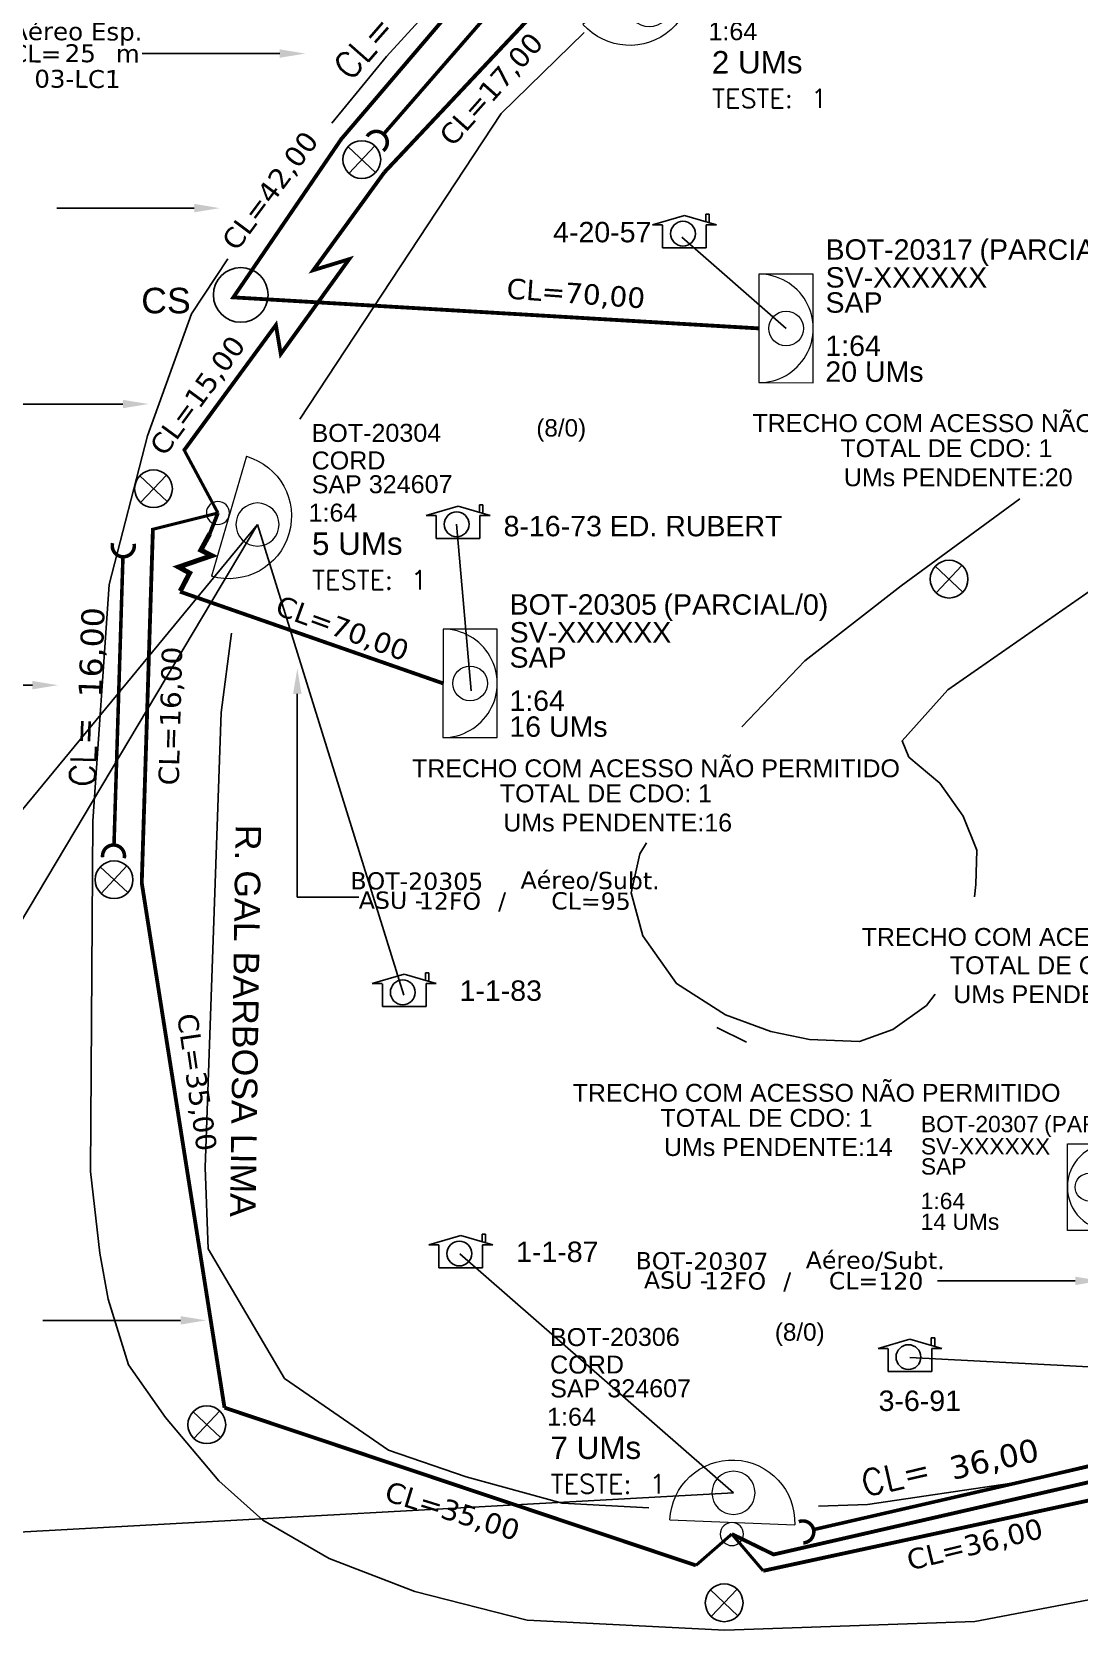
# Model space of a CAD drawing. Header units: inches. Extents: x 26685 to 27287, y 293461 to 293983.
# Drawn here: x 26991.4 to 27032.4, y 293689.7 to 293752.4 of the extents above; entities that cross this region are included whole.
import ezdxf
from ezdxf import colors
from ezdxf.entities.mleader import LeaderData, LeaderLine
from ezdxf.enums import TextEntityAlignment as Align
from ezdxf.math import Vec2, Vec3

# ---------------------------------------------------------------- set-up
doc = ezdxf.new("R2010")
doc.units = ezdxf.units.IN
doc.header["$MEASUREMENT"] = 0
for name, color, linetype in [('10_4-POSTES', 1, 'Continuous'), ('CAP_A_INSTALAR', 1, 'Continuous'), ('CELULAS_GPON', 7, 'Continuous'), ('CS', 5, 'Continuous'), ('DROP DE CLIENTE', 140, 'Continuous'), ('label_cabos', 7, 'Continuous'), ('LOGRADOURO', 5, 'Continuous'), ('MEIO FIO', 251, 'Continuous'), ('Subida Lateral', 5, 'Continuous'), ('surveys', 7, 'Continuous'), ('surveys legendas', 7, 'Continuous')]:
    doc.layers.add(name, color=color, linetype=linetype)
for name, color, linetype, lineweight in [("20.0-LEGENDA DOS CDO'S", 1, 'Continuous', 0), ('20.1-CDO_INTERIOR', 1, 'Continuous', 0), ('20.2-CDO_POSTE', 1, 'Continuous', 5), ('20.6-CORDOALHA_SUPORTE', 7, 'Continuous', 25)]:
    doc.layers.add(name, color=color, linetype=linetype, lineweight=lineweight)
doc.styles.add('ARIAL', font='arial.ttf')
doc.styles.add('DIGICADE', font='arial.ttf')
doc.styles.add('ROMANS', font='ROMANS.SHX', dxfattribs={"height": 2.5})
doc.styles.add('siredit', font='verdana.ttf')
doc.styles.get("Standard").update_dxf_attribs({"font": 'arial.ttf'})
doc.linetypes.add('FENCELINE1', pattern='A,0.25,-0.1,[133,ltypeshp.shx,S=0.1,R=0,X=-0.1,Y=0],-0.1,1', length=1.45)

# ---------------------------------------------------------------- blocks, each defined once
blk = doc.blocks.new('SURVEY_SURVEY')
for p, q in [((0.00000036, 0.00001493), (-0.00000355, 0.00001379)), ((-0.00000355, 0.00001379), (-0.00000233, 0.00001379)), ((-0.00000232, 0.00001098), (-0.00000232, 0.00001378)), ((0.00000036, 0.00001493), (0.00000427, 0.00001379)), ((0.00000298, 0.0000151), (0.00000339, 0.0000151)), ((0.00000298, 0.00001418), (0.00000298, 0.0000151)), ((0.00000427, 0.00001379), (0.00000304, 0.00001379)), ((0.00000304, 0.00001379), (0.00000304, 0.00001098)), ((0.00000339, 0.0000151), (0.00000339, 0.00001406)), ((0.00000304, 0.00001098), (-0.00000232, 0.00001098))]:
    blk.add_line(p, q)
at = {"layer": 'DROP DE CLIENTE'}
blk.add_circle((0.00000018, 0.00001272), 0.00000152, dxfattribs=at)
blk = doc.blocks.new('POLE_POLE')
at = {"color": 1}
for p, q in [((-0.00000178, 0.00000566), (0.00000138, 0.0000027)), ((0.00000128, 0.00000576), (-0.00000168, 0.0000026))]:
    blk.add_line(p, q, dxfattribs=at)
blk.add_circle((-0.0000002, 0.00000418), 0.00000217, dxfattribs=at)
blk = doc.blocks.new('*U7')
at = {"color": 0}
blk.add_line((2.145, -0.582), (-2.104, -0.684), dxfattribs=at)
for centre, radius in [((-0.004, 0.376), 0.733), ((0.03, -1.026), 0.393)]:
    blk.add_circle(centre, radius, dxfattribs=at)
blk.add_arc((0.02, -0.633), 2.125, 1.3782, 181.3782, dxfattribs=at)
blk = doc.blocks.new('CDOI_CT_DRT')
at = {"layer": '20.1-CDO_INTERIOR', "color": 8, "lineweight": 18}
blk.add_lwpolyline([(2.126, -2.126), (2.128, 2.124), (0.003, 2.125), (0.001, -2.125)], close=True, dxfattribs=at)
blk.add_circle((1.064, -0.001), 0.68, dxfattribs=at)
blk.add_arc((0.002, 0), 2.125, 269.97241, 89.97241, dxfattribs=at)
at = {"layer": "20.0-LEGENDA DOS CDO'S", "color": 8, "style": 'ARIAL'}
for tag, p in [('CDO_N', (2.611, 2.691)), ('SURVEY', (2.613, 1.6)), ('SAP', (2.61, 0.614)), ('1:XX', (2.604, -1.079)), ('UMS', (2.603, -2.093))]:
    blk.add_attdef(tag, p, '', height=0.8, rotation=359.97241, dxfattribs=at)
blk.add_attdef('FIBRAS_UTILIZADAS', text='', height=0.8, rotation=359.97241, dxfattribs=at).set_placement((10.323, 2.687), align=Align.CENTER)
blk = doc.blocks.new('CDOI_CT_ESQ')
at = {"layer": '20.1-CDO_INTERIOR', "color": 8, "lineweight": 18}
blk.add_lwpolyline([(-2.119, -2.126), (-2.121, 2.124), (0.004, 2.125), (0.006, -2.125)], close=True, dxfattribs=at)
blk.add_circle((-1.057, -0.001), 0.68, dxfattribs=at)
blk.add_arc((0.005, 0), 2.125, 90.02759, 270.02759, dxfattribs=at)
at = {"layer": "20.0-LEGENDA DOS CDO'S", "color": 8, "style": 'ARIAL'}
for tag, p in [('CDO_N', (-9.298, 2.691)), ('SURVEY', (-9.296, 1.6)), ('SAP', (-9.299, 0.614)), ('1:XX', (-9.305, -1.079)), ('UMS', (-9.306, -2.093))]:
    blk.add_attdef(tag, p, '', height=0.8, rotation=359.97241, dxfattribs=at)
blk.add_attdef('FIBRAS_UTILIZADAS', text='', height=0.8, rotation=359.97241, dxfattribs=at).set_placement((-1.586, 2.687), align=Align.CENTER)
blk = doc.blocks.new('Inst CDOE-8 CAIXA DIST OPT CDOE 48F_8D C_SPL OPTAP')
at = {"layer": "20.0-LEGENDA DOS CDO'S", "color": 0}
for tag, p, style, flags in [('ID_ATIVIDADE', (0.12, 6.472), 'ARIAL', 3), ('FATOR', (7.921, 6.472), 'ARIAL', 1), ('QTDE', (0.235, -0.97), 'DIGICADE', 3)]:
    blk.add_attdef(tag, p, '', height=0.8, rotation=0.11799, dxfattribs=dict(at, style=style, flags=flags))
at = {"layer": "20.0-LEGENDA DOS CDO'S", "color": 0, "style": 'ARIAL'}
for tag, p, height in [('FID', (0.12, 5.248), 0.8), ('CORDOALHA', (0.122, 4.023), 0.8), ('SAP', (0.124, 2.961), 0.8), ('1:XX', (-0.012, 1.7), 0.8), ('UMS', (0.141, 0.217), 1)]:
    blk.add_attdef(tag, p, '', height=height, rotation=0.11799, dxfattribs=at)
blk.add_attdef('FIBRAS_UTILIZADAS', text='', height=0.8, rotation=0.11799, dxfattribs=at).set_placement((13.479, 5.263), align=Align.CENTER)
blk = doc.blocks.new('Teste  FTTH')
at = {"color": 0, "lineweight": 0, "style": 'ROMANS'}
for tag, p in [('TESTE', (-2.302, -0.29)), ('QTDE', (0.212, -0.29))]:
    blk.add_attdef(tag, p, '', height=0.48, dxfattribs=at)
for tag, p, flags in [('FID', (-2.227, -1.253), 1), ('FATOR', (-2.227, -2.028), 3), ('ID_ATIVIDADE', (-2.227, -2.716), 3)]:
    blk.add_attdef(tag, p, '', height=0.48, dxfattribs=dict(at, flags=flags))
blk = doc.blocks.new('*U91')
at = {"layer": '20.6-CORDOALHA_SUPORTE'}
for points in [[(-20.841, -0.377, 0.139, 0.139, 1.175511), (-20.831, 0.471, 0.139, 0.139, 0)], [(-10.096, 0.468, 0.139, 0.139, 1.231752), (-10.096, -0.378, 0.139, 0.139, 0)]]:
    blk.add_lwpolyline(points, format="xyseb", dxfattribs=at)
at = {"layer": '20.6-CORDOALHA_SUPORTE', "const_width": 0.139}
blk.add_lwpolyline([(-20.299, 0.041), (-10.617, 0.045)], dxfattribs=at)
at = {"layer": '20.6-CORDOALHA_SUPORTE', "color": 0, "lineweight": 0, "style": 'ROMANS'}
blk.add_attdef('LANCE', text='', height=1, dxfattribs=at).set_placement((-0.538, -2.215), align=Align.RIGHT)
at = {"layer": '20.6-CORDOALHA_SUPORTE', "color": 0, "style": 'siredit'}
blk.add_attdef('QTDE', (-0.538, -2.215), '', height=1, rotation=359.69001, dxfattribs=at)
at = {"layer": '20.6-CORDOALHA_SUPORTE', "color": 0, "lineweight": 0, "style": 'ROMANS'}
for tag, p, flags in [('FATOR', (-5.196, -4.442), 3), ('ID_ATIVIDADE', (-5.201, -6.669), 3), ('FID', (-5.201, -8.896), 1)]:
    blk.add_attdef(tag, p, '', height=1, dxfattribs=dict(at, flags=flags))
blk = doc.blocks.new('*U93')
at = {"layer": '20.6-CORDOALHA_SUPORTE'}
for points in [[(-20.841, -0.377, 0.139, 0.139, 1.175511), (-20.831, 0.471, 0.139, 0.139, 0)], [(-8.518, 0.468, 0.139, 0.139, 1.231752), (-8.518, -0.378, 0.139, 0.139, 0)]]:
    blk.add_lwpolyline(points, format="xyseb", dxfattribs=at)
at = {"layer": '20.6-CORDOALHA_SUPORTE', "const_width": 0.139}
blk.add_lwpolyline([(-20.299, 0.041), (-9.039, 0.045)], dxfattribs=at)
at = {"layer": '20.6-CORDOALHA_SUPORTE', "color": 0, "lineweight": 0, "style": 'ROMANS'}
blk.add_attdef('LANCE', text='', height=1, dxfattribs=at).set_placement((-0.538, -2.215), align=Align.RIGHT)
at = {"layer": '20.6-CORDOALHA_SUPORTE', "color": 0, "style": 'siredit'}
blk.add_attdef('QTDE', (-0.538, -2.215), '', height=1, rotation=359.69001, dxfattribs=at)
at = {"layer": '20.6-CORDOALHA_SUPORTE', "color": 0, "lineweight": 0, "style": 'ROMANS'}
for tag, p, flags in [('FATOR', (-5.196, -4.442), 3), ('ID_ATIVIDADE', (-5.201, -6.669), 3), ('FID', (-5.201, -8.896), 1)]:
    blk.add_attdef(tag, p, '', height=1, dxfattribs=dict(at, flags=flags))
blk = doc.blocks.new('*U94')
at = {"layer": '20.6-CORDOALHA_SUPORTE', "const_width": 0.139}
for points in [[(-20.841, -0.377, 1.175511), (-20.831, 0.471)], [(-6.577, 0.468, 1.231752), (-6.577, -0.378)]]:
    blk.add_lwpolyline(points, format="xyb", dxfattribs=at)
blk.add_lwpolyline([(-20.299, 0.041), (-7.098, 0.045)], dxfattribs=at)
at = {"layer": '20.6-CORDOALHA_SUPORTE', "color": 0, "lineweight": 0, "style": 'ROMANS'}
blk.add_attdef('LANCE', text='', height=1, dxfattribs=at).set_placement((-0.538, -2.215), align=Align.RIGHT)
at = {"layer": '20.6-CORDOALHA_SUPORTE', "color": 0, "style": 'siredit'}
blk.add_attdef('QTDE', (-0.538, -2.215), '', height=1, rotation=359.69001, dxfattribs=at)
at = {"layer": '20.6-CORDOALHA_SUPORTE', "color": 0, "lineweight": 0, "style": 'ROMANS'}
for tag, p, flags in [('FATOR', (-5.196, -4.442), 3), ('ID_ATIVIDADE', (-5.201, -6.669), 3), ('FID', (-5.201, -8.896), 1)]:
    blk.add_attdef(tag, p, '', height=1, dxfattribs=dict(at, flags=flags))
blk = doc.blocks.new('Inst CB ESP CFOA-SM-AS-80-TS-36')
at = {"layer": 'label_cabos', "color": 0, "style": 'siredit'}
for tag, flags, p in [('ID_ATIVIDADE', 3, (1.314, 2.672)), ('FATOR', 1, (11.56, 2.551))]:
    blk.add_attdef(tag, text='', height=1, rotation=359.69001, dxfattribs=dict(at, flags=flags)).set_placement(p, align=Align.MIDDLE_CENTER)
for tag, p in [('DESTINO_CABO', (3.131, 1.262)), ('TIPO_CABO', (13.108, 1.245)), ('TIPO_CABO', (1.762, -0.005)), ('CABO', (4.686, -0.052)), ('/', (7.714, -0.052)), ('LANCE', (10.809, 0.002)), ('UND', (15.964, 0.002)), ('FID', (13.148, -1.414))]:
    blk.add_attdef(tag, text='', height=1, rotation=359.69001, dxfattribs=at).set_placement(p, align=Align.MIDDLE_CENTER)
blk.add_attdef('QTDE', (12.429, -0.475), '', height=1, rotation=359.69001, dxfattribs=at)
blk = doc.blocks.new('LEGENDA DOS CABOS')
at = {"layer": 'label_cabos', "color": 0, "style": 'siredit'}
for tag, p in [('ID', (4.24, 1.63)), ('XX', (14.307, 1.673)), ('TIPO_CABO', (2.74, 0.522)), ('CABO', (6.163, 0.475)), ('/', (9.192, 0.475)), ('METROS', (14.358, 0.475))]:
    blk.add_attdef(tag, text='', height=1, rotation=359.69001, dxfattribs=at).set_placement(p, align=Align.MIDDLE_CENTER)

msp = doc.modelspace()

# ---------------------------------------------------------------- linework, layer by layer
at = {"layer": 'CAP_A_INSTALAR', "color": 8, "linetype": 'FENCELINE1', "ltscale": 3, "const_width": 0.15}
for points in [[(27014.109, 293760.557), (27003.527, 293748.158), (26999.294, 293741.953), (27019.896, 293740.737)], [(26998.368, 293732.689), (26998.691, 293733.505)], [(26997.203, 293730.422), (26997.203, 293730.422), (27007.511, 293726.831), (27007.511, 293726.831)], [(27018.832, 293693.501), (27020.47, 293692.7), (27036.772, 293696.436), (27036.401, 293697.145)]]:
    msp.add_lwpolyline(points, dxfattribs=at)
at = {"layer": 'CAP_A_INSTALAR', "linetype": 'FENCELINE1', "ltscale": 3}
for points in [[(27012.499, 293754.595, 0.12, 0.12, 0), (27012.499, 293754.595, 0.15, 0.15, 0), (27005.211, 293746.848, 0.15, 0.15, 0)], [(26998.691, 293733.505, 0.12, 0.12, 0), (26996.141, 293732.867, 0.15, 0.15, 0), (26995.704, 293719.013, 0.15, 0.15, 0), (26998.948, 293698.451, 0.15, 0.15, 0)], [(26998.948, 293698.451, 0.15, 0.15, 0), (27017.425, 293692.273, 0.15, 0.15, 0)], [(27020.061, 293692.06, 0.15, 0.15, 0), (27038.276, 293695.994, 0.12, 0.12, 0), (27038.276, 293695.994, 0.12, 0.12, 0)]]:
    msp.add_lwpolyline(points, format="xyseb", dxfattribs=at)
at = {"layer": 'CAP_A_INSTALAR', "linetype": 'FENCELINE1', "ltscale": 5}
msp.add_lwpolyline([(26998.691, 293733.505, 0.12, 0.12, 0), (26997.368, 293735.967, 0.15, 0.15, 0), (27000.962, 293740.87, 0.15, 0.15, 0), (27001.153, 293739.735, 0.15, 0.15, 0), (27003.834, 293743.449, 0.15, 0.15, 0), (27002.43, 293743.019, 0.15, 0.15, 0), (27005.211, 293746.848, 0.15, 0.15, 0)], format="xyseb", dxfattribs=at)
at = {"layer": 'CAP_A_INSTALAR', "linetype": 'FENCELINE1', "ltscale": 5, "const_width": 0.12}
msp.add_lwpolyline([(27018.832, 293693.501), (27017.425, 293692.273)], dxfattribs=at)
at = {"layer": 'CAP_A_INSTALAR', "linetype": 'FENCELINE1', "ltscale": 3, "const_width": 0.12}
msp.add_lwpolyline([(27020.061, 293692.06), (27018.832, 293693.501)], dxfattribs=at)
at = {"layer": 'CS'}
msp.add_circle((26999.585, 293742.05), 1.072, dxfattribs=at)
at = {"layer": 'DROP DE CLIENTE'}
for points in [[(27016.879, 293744.316), (27020.958, 293740.737)], [(26986.596, 293710.184), (27000.242, 293733.053)], [(26989.178, 293719.66), (27000.242, 293733.053)], [(27000.242, 293733.053), (27005.978, 293714.611)], [(27008.045, 293733.062), (27008.616, 293726.538)], [(27018.897, 293695.116), (27008.167, 293704.485)], [(27049.637, 293699.174), (27025.812, 293700.416)], [(27018.897, 293695.116), (26989.914, 293693.521)]]:
    msp.add_lwpolyline(points, dxfattribs=at)
at = {"layer": 'MEIO FIO'}
for points in [[(27003.156, 293748.778), (27005.295, 293751.393), (27011.377, 293758.042)], [(27013.038, 293752.324), (27009.797, 293749.16)], [(27009.797, 293749.16), (27001.895, 293737.187)], [(27042.965, 293695.2), (27033.642, 293691.078), (27028.358, 293690.078), (27018.555, 293689.74), (27010.815, 293690.125), (27006.413, 293691.251), (27003.051, 293692.543), (27000.453, 293694.047), (26998.728, 293695.59), (26996.634, 293698.07), (26995.185, 293700.125), (26994.39, 293702.7), (26994.059, 293704.511), (26993.697, 293707.7), (26993.783, 293721.432), (26994.429, 293730.708), (26995.925, 293736.527), (26997.658, 293741.306), (26999.08, 293743.466)], [(27043.823, 293735.786), (27040.909, 293734.684), (27034.815, 293731.795), (27027.295, 293726.582), (27025.508, 293724.582), (27025.768, 293723.944), (27026.98, 293722.921), (27027.894, 293721.629), (27028.429, 293720.299), (27028.398, 293718.944), (27028.35, 293718.471)], [(27019.225, 293725.126), (27021.689, 293727.716), (27025.469, 293730.653), (27030.123, 293734.055)], [(26999.227, 293728.802), (26998.815, 293725.692), (26998.185, 293707.866), (26998.303, 293704.677), (27001.302, 293699.6)], [(27026.799, 293714.658), (27026.461, 293714.204), (27025.146, 293713.267), (27023.831, 293712.795), (27021.878, 293712.873), (27020.366, 293713.196), (27018.587, 293713.842), (27016.658, 293715.07), (27015.343, 293716.936), (27014.886, 293718.629), (27015.224, 293720.149), (27015.484, 293720.577)], [(27018.248, 293713.346), (27019.406, 293712.771)], [(27001.302, 293699.6), (27005.374, 293696.793), (27008.422, 293695.747), (27012.177, 293694.708), (27015.576, 293694.521)], [(27022.235, 293694.597), (27024.148, 293694.664), (27029.805, 293695.492), (27033.163, 293696.287), (27038.345, 293698.652)]]:
    msp.add_lwpolyline(points, dxfattribs=at)
at = {"layer": 'Subida Lateral', "color": 5, "const_width": 0.195}
msp.add_lwpolyline([(26997.213, 293730.444), (26997.58, 293731.152), (26997.149, 293731.388), (26998.449, 293731.835), (26998.02, 293732.051), (26998.368, 293732.689)], dxfattribs=at)

# ---------------------------------------------------------------- block references
at = {"layer": '10_4-POSTES', "color": 1, "xscale": 340909.0875, "yscale": 340909.0875, "zscale": 340909.0875}
for p in [(27004.397, 293745.924), (26996.233, 293733.029), (27027.415, 293729.489), (26994.686, 293717.711), (26998.322, 293696.359), (27018.6, 293689.381)]:
    msp.add_blockref('POLE_POLE', p, dxfattribs=at)
at = {"layer": "20.0-LEGENDA DOS CDO'S", "lineweight": 0}
ref = msp.add_blockref('Inst CDOE-8 CAIXA DIST OPT CDOE 48F_8D C_SPL OPTAP', (27017.927, 293750.531), dxfattribs=dict(at, xscale=0.8800000000000001, yscale=0.8800000000000001, zscale=0.8800000000000001))
ref.add_attrib('FID', 'BOT-20301', (27018.032, 293755.149), dxfattribs={"color": 0, "height": 0.704, "rotation": 0.11799, "style": 'ARIAL'})
ref.add_attrib('CORDOALHA', 'CORD', (27018.034, 293754.072), dxfattribs={"color": 0, "height": 0.704, "rotation": 0.11799, "style": 'ARIAL'})
ref.add_attrib('SAP', 'SAP 324607', (27018.036, 293753.137), dxfattribs={"color": 0, "height": 0.704, "rotation": 0.11799, "style": 'ARIAL'})
ref.add_attrib('1:XX', '1:64', (27017.916, 293752.027), dxfattribs={"color": 0, "height": 0.704, "rotation": 0.11799, "style": 'ARIAL'})
ref.add_attrib('UMS', '2 UMs', (27018.05, 293750.723), dxfattribs={"color": 0, "height": 0.88, "rotation": 0.11799, "style": 'ARIAL'})
ref.add_attrib('FIBRAS_UTILIZADAS', '(8/0)', dxfattribs={"color": 0, "height": 0.6795, "rotation": 0.11799, "style": 'ARIAL'}).set_placement((27028.795, 293755.161), align=Align.BOTTOM_RIGHT)
at = {"layer": "20.0-LEGENDA DOS CDO'S", "lineweight": 0, "xscale": 1.54044, "yscale": 1.54044, "zscale": 1.54044, "rotation": 3.126797674058592e-05}
for p in [(27021.602, 293749.822), (27005.929, 293730.96), (27015.278, 293695.536)]:
    msp.add_blockref('Teste  FTTH', p, dxfattribs=at).add_auto_attribs({'TESTE': 'TESTE:', 'QTDE': '1'})
at = {"layer": "20.0-LEGENDA DOS CDO'S", "lineweight": 0}
ref = msp.add_blockref('Inst CDOE-8 CAIXA DIST OPT CDOE 48F_8D C_SPL OPTAP', (27002.254, 293731.67), dxfattribs=dict(at, xscale=0.8800000000000001, yscale=0.8800000000000001, zscale=0.8800000000000001))
ref.add_attrib('FID', 'BOT-20304', (27002.359, 293736.287), dxfattribs={"color": 0, "height": 0.704, "rotation": 0.11799, "style": 'ARIAL'})
ref.add_attrib('CORDOALHA', 'CORD', (27002.361, 293735.21), dxfattribs={"color": 0, "height": 0.704, "rotation": 0.11799, "style": 'ARIAL'})
ref.add_attrib('SAP', 'SAP 324607', (27002.363, 293734.275), dxfattribs={"color": 0, "height": 0.704, "rotation": 0.11799, "style": 'ARIAL'})
ref.add_attrib('1:XX', '1:64', (27002.243, 293733.166), dxfattribs={"color": 0, "height": 0.704, "rotation": 0.11799, "style": 'ARIAL'})
ref.add_attrib('UMS', '5 UMs', (27002.378, 293731.861), dxfattribs={"color": 0, "height": 0.88, "rotation": 0.11799, "style": 'ARIAL'})
ref.add_attrib('FIBRAS_UTILIZADAS', '(8/0)', dxfattribs={"color": 0, "height": 0.6795, "rotation": 0.11799, "style": 'ARIAL'}).set_placement((27013.122, 293736.299), align=Align.BOTTOM_RIGHT)
ref = msp.add_blockref('Inst CDOE-8 CAIXA DIST OPT CDOE 48F_8D C_SPL OPTAP', (27011.603, 293696.245), dxfattribs=dict(at, xscale=0.8800000000000001, yscale=0.8800000000000001, zscale=0.8800000000000001))
ref.add_attrib('FID', 'BOT-20306', (27011.708, 293700.863), dxfattribs={"color": 0, "height": 0.704, "rotation": 0.11799, "style": 'ARIAL'})
ref.add_attrib('CORDOALHA', 'CORD', (27011.71, 293699.786), dxfattribs={"color": 0, "height": 0.704, "rotation": 0.11799, "style": 'ARIAL'})
ref.add_attrib('SAP', 'SAP 324607', (27011.712, 293698.851), dxfattribs={"color": 0, "height": 0.704, "rotation": 0.11799, "style": 'ARIAL'})
ref.add_attrib('1:XX', '1:64', (27011.592, 293697.742), dxfattribs={"color": 0, "height": 0.704, "rotation": 0.11799, "style": 'ARIAL'})
ref.add_attrib('UMS', '7 UMs', (27011.726, 293696.437), dxfattribs={"color": 0, "height": 0.88, "rotation": 0.11799, "style": 'ARIAL'})
ref.add_attrib('FIBRAS_UTILIZADAS', '(8/0)', dxfattribs={"color": 0, "height": 0.6795, "rotation": 0.11799, "style": 'ARIAL'}).set_placement((27022.471, 293700.875), align=Align.BOTTOM_RIGHT)
at = {"layer": '20.1-CDO_INTERIOR'}
for p, values in [((27019.894, 293740.737), {'CDO_N': 'BOT-20317', 'FIBRAS_UTILIZADAS': '          (PARCIAL/0)', 'SURVEY': 'SV-XXXXXX', 'SAP': 'SAP', '1:XX': '1:64', 'UMS': '20 UMs'}), ((27007.509, 293726.831), {'CDO_N': 'BOT-20305', 'FIBRAS_UTILIZADAS': '          (PARCIAL/0)', 'SURVEY': 'SV-XXXXXX', 'SAP': 'SAP', '1:XX': '1:64', 'UMS': '16 UMs'})]:
    msp.add_blockref('CDOI_CT_DRT', p, dxfattribs=at).add_auto_attribs(values)
at = {"layer": '20.1-CDO_INTERIOR', "xscale": 0.8, "yscale": 0.8, "zscale": 0.8}
msp.add_blockref('CDOI_CT_ESQ', (27033.68, 293707.093), dxfattribs=at).add_auto_attribs({'CDO_N': 'BOT-20307', 'FIBRAS_UTILIZADAS': '          (PARCIAL/0)', 'SURVEY': 'SV-XXXXXX', 'SAP': 'SAP', '1:XX': '1:64', 'UMS': '14 UMs'})
at = {"layer": '20.2-CDO_POSTE', "xscale": -1.152, "yscale": 1.152, "zscale": 1.152}
for p, rotation in [((27015.306, 293753.724), 222.9830390450754), ((26999.824, 293733.168), 255.1165481195034), ((27018.886, 293694.683), 359.0794045877794)]:
    msp.add_blockref('*U7', p, dxfattribs=dict(at, rotation=rotation))
at = {"layer": '20.6-CORDOALHA_SUPORTE', "color": 0, "lineweight": 0}
ref = msp.add_blockref('*U91', (27018.57, 293763.66), dxfattribs=dict(at, rotation=48.95328750880822))
ref.add_attrib('QTDE', '17,00', (27006.414, 293753.085), dxfattribs={"color": 0, "height": 0.9, "rotation": 48.64329, "style": 'siredit'})
ref.add_attrib('LANCE', 'CL=', dxfattribs={"color": 0, "lineweight": 0, "height": 1, "rotation": 48.95329, "style": 'ROMANS'}).set_placement((27005.691, 293752.472), align=Align.RIGHT)
ref = msp.add_blockref('*U93', (26995.296, 293740.822), dxfattribs=dict(at, rotation=88.19969806347096))
ref.add_attrib('QTDE', '16,00', (26994.12, 293726.265), dxfattribs={"color": 0, "height": 0.9, "rotation": 87.88971, "style": 'siredit'})
ref.add_attrib('LANCE', 'CL=', dxfattribs={"color": 0, "lineweight": 0, "height": 1, "rotation": 88.1997, "style": 'ROMANS'}).set_placement((26993.958, 293725.504), align=Align.RIGHT)
ref = msp.add_blockref('*U94', (27041.867, 293698.181), dxfattribs=dict(at, rotation=12.91595838608583))
ref.add_attrib('QTDE', '36,00', (27027.489, 293695.621), dxfattribs={"color": 0, "height": 0.9, "rotation": 12.60597, "style": 'siredit'})
ref.add_attrib('LANCE', 'CL=', dxfattribs={"color": 0, "lineweight": 0, "height": 1, "rotation": 12.91596, "style": 'ROMANS'}).set_placement((27026.712, 293695.584), align=Align.RIGHT)
at = {"layer": 'label_cabos', "color": 0, "lineweight": 0}
ref = msp.add_blockref('Inst CB ESP CFOA-SM-AS-80-TS-36', (26983.983, 293751.503), dxfattribs=dict(at, xscale=0.7, yscale=0.7, zscale=0.7))
ref.add_attrib('DESTINO_CABO', 'BOT-20304', dxfattribs={"color": 0, "height": 0.7, "rotation": 359.69001, "style": 'siredit'}).set_placement((26986.175, 293752.387), align=Align.MIDDLE_CENTER)
ref.add_attrib('TIPO_CABO', 'Aéreo Esp.', dxfattribs={"color": 0, "height": 0.7, "rotation": 359.69001, "style": 'siredit'}).set_placement((26993.159, 293752.375), align=Align.MIDDLE_CENTER)
ref.add_attrib('CABO', '36FO', dxfattribs={"color": 0, "height": 0.7, "rotation": 359.69001, "style": 'siredit'}).set_placement((26987.263, 293751.467), align=Align.MIDDLE_CENTER)
ref.add_attrib('/', '/', dxfattribs={"color": 0, "height": 0.7, "rotation": 359.69001, "style": 'siredit'}).set_placement((26989.383, 293751.467), align=Align.MIDDLE_CENTER)
ref.add_attrib('TIPO_CABO', 'AS - ', dxfattribs={"color": 0, "height": 0.7, "rotation": 359.69001, "style": 'siredit'}).set_placement((26985.217, 293751.5), align=Align.MIDDLE_CENTER)
ref.add_attrib('FID', '03-LC1', dxfattribs={"color": 0, "height": 0.7, "rotation": 359.69001, "style": 'siredit'}).set_placement((26993.186, 293750.513), align=Align.MIDDLE_CENTER)
ref.add_attrib('LANCE', 'CL=', dxfattribs={"color": 0, "height": 0.7, "rotation": 359.69001, "style": 'siredit'}).set_placement((26991.549, 293751.505), align=Align.MIDDLE_CENTER)
ref.add_attrib('QTDE', '25', (26992.683, 293751.171), dxfattribs={"color": 0, "height": 0.7, "rotation": 359.69001, "style": 'siredit'})
ref.add_attrib('UND', 'm', dxfattribs={"color": 0, "height": 0.7, "rotation": 359.69001, "style": 'siredit'}).set_placement((26995.158, 293751.505), align=Align.MIDDLE_CENTER)
at = {"layer": 'label_cabos', "color": 0, "lineweight": 0, "xscale": 0.6746033956656592, "yscale": 0.6746033956656592, "zscale": 0.6746033956656592}
for p, values in [((27003.626, 293717.984), {'ID': 'BOT-20305', 'CABO': '12FO', 'METROS': 'CL=95', 'XX': 'Aéreo/Subt.', '/': '/', 'TIPO_CABO': 'ASU -'}), ((27014.802, 293703.1), {'ID': 'BOT-20307', 'CABO': '12FO', 'METROS': 'CL=120', 'XX': 'Aéreo/Subt.', '/': '/', 'TIPO_CABO': 'ASU -'})]:
    msp.add_blockref('LEGENDA DOS CABOS', p, dxfattribs=at).add_auto_attribs(values)
at = {"layer": 'surveys', "color": 151, "xscale": 320000, "yscale": 320000, "zscale": 320000}
for p in [(27016.859, 293740.378), (27007.988, 293728.992), (27005.877, 293710.653), (27008.093, 293700.42), (27025.698, 293696.361)]:
    msp.add_blockref('SURVEY_SURVEY', p, dxfattribs=at)

# ---------------------------------------------------------------- texts
at = {"color": 3, "style": 'ARIAL'}
for s, p in [('TRECHO COM ACESSO NÃO PERMITIDO', (27019.643, 293736.677)), ('TOTAL DE CDO: 1', (27023.087, 293735.694)), ('UMs PENDENTE:20', (27023.223, 293734.553)), ('TRECHO COM ACESSO NÃO PERMITIDO', (27006.297, 293723.152)), ('TOTAL DE CDO: 1', (27009.741, 293722.169)), ('UMs PENDENTE:16', (27009.877, 293721.028)), ('TRECHO COM ACESSO NÃO PERMITIDO', (27023.92, 293716.545)), ('TOTAL DE CDO: 1', (27027.376, 293715.436)), ('UMs PENDENTE:12', (27027.515, 293714.302)), ('TRECHO COM ACESSO NÃO PERMITIDO', (27012.592, 293710.438)), ('TOTAL DE CDO: 1', (27016.036, 293709.455)), ('UMs PENDENTE:14', (27016.172, 293708.314))]:
    msp.add_text(s, height=0.7, dxfattribs=at).set_placement(p)
at = {"layer": 'CELULAS_GPON', "style": 'siredit'}
for s, rotation, p in [('CL=17,00', 48.4213, (27007.892, 293747.817)), ('CL=42,00', 53.25145, (26999.421, 293743.72)), ('CL=70,00', 355.8755, (27009.98, 293741.91)), ('CL=15,00', 53.77863, (26996.599, 293735.683)), ('CL=70,00', 339.92243, (27000.882, 293729.554)), ('CL=16,00', 88.52656, (26997.153, 293722.822)), ('CL=35,00', 278.34924, (26997.086, 293713.836)), ('CL=35,00', 342.89472, (27005.167, 293694.829)), ('CL=36,00', 13.7532, (27025.807, 293692.07))]:
    msp.add_text(s, height=0.8, rotation=rotation, dxfattribs=at).set_placement(p)
at = {"layer": 'CS'}
msp.add_text('CS', height=1, dxfattribs=at).set_placement((26995.684, 293741.328))
at = {"layer": 'LOGRADOURO', "style": 'ARIAL'}
msp.add_text('R. GAL BARBOSA LIMA', height=1, rotation=269.18754, dxfattribs=at).set_placement((26999.382, 293721.298))
at = {"layer": 'surveys legendas', "color": 1}
for s, p in [('4-20-57', (27011.828, 293744.11)), ('8-16-73 ED. RUBERT', (27009.887, 293732.592))]:
    msp.add_text(s, height=0.8, dxfattribs=at).set_placement(p)
at = {"layer": 'surveys legendas', "color": 6}
msp.add_text('1-1-83', height=0.8, dxfattribs=at).set_placement((27008.159, 293714.391))
at = {"layer": 'surveys legendas'}
for s, p in [('1-1-87', (27010.375, 293704.158)), ('3-6-91', (27024.585, 293698.322))]:
    msp.add_text(s, height=0.8, dxfattribs=at).set_placement(p)

# ---------------------------------------------------------------- leaders
at = {"color": 7}
ml = msp.add_multileader_mtext('Standard', dxfattribs=at)
ml.set_content('', color=7)
ml.set_leader_properties()
ml.build(insert=Vec2(0, 0))
ml.multileader.update_dxf_attribs({"text_right_attachment_type": 6, "dogleg_length": 0.36, "arrow_head_size": 1})
ctx = ml.context
ctx.base_point, ctx.char_height, ctx.arrow_head_size, ctx.landing_gap_size, ctx.plane_origin = Vec3(26995.627, 293751.595), 0.18, 1, 0.09, Vec3(27002.113, 293751.505)
ctx.right_attachment, ctx.text_align_type = 6, 2
notes = []
notes.append((ctx, [(0, (1, 1, 0), (26996.167, 293751.505), (-1, 0), 0.36, [(0, [(27002.113, 293751.505)], 0, [])])]))
ctx.mtext.insert, ctx.mtext.alignment, ctx.mtext.flow_direction = Vec3(26995.717, 293751.685), 3, 5
ml = msp.add_multileader_mtext('Standard', dxfattribs=at)
ml.set_content('', color=7)
ml.set_leader_properties()
ml.build(insert=Vec2(0, 0))
ml.multileader.update_dxf_attribs({"text_right_attachment_type": 6, "dogleg_length": 0.36, "arrow_head_size": 1})
ctx = ml.context
ctx.base_point, ctx.char_height, ctx.arrow_head_size, ctx.landing_gap_size, ctx.plane_origin = Vec3(26992.28, 293745.54), 0.18, 1, 0.09, Vec3(26998.765, 293745.45)
ctx.right_attachment, ctx.text_align_type = 6, 2
notes.append((ctx, [(0, (1, 1, 0), (26992.82, 293745.45), (-1, 0), 0.36, [(0, [(26998.765, 293745.45)], 0, [])])]))
ctx.mtext.insert, ctx.mtext.alignment, ctx.mtext.flow_direction = Vec3(26992.37, 293745.63), 3, 5
ml = msp.add_multileader_mtext('Standard', dxfattribs=at)
ml.set_content('', color=7)
ml.set_leader_properties()
ml.build(insert=Vec2(0, 0))
ml.multileader.update_dxf_attribs({"text_right_attachment_type": 6, "dogleg_length": 0.36, "arrow_head_size": 1})
ctx = ml.context
ctx.base_point, ctx.char_height, ctx.arrow_head_size, ctx.landing_gap_size, ctx.plane_origin = Vec3(26989.483, 293737.864), 0.18, 1, 0.09, Vec3(26995.968, 293737.774)
ctx.right_attachment, ctx.text_align_type = 6, 2
notes.append((ctx, [(0, (1, 1, 0), (26990.023, 293737.774), (-1, 0), 0.36, [(0, [(26995.968, 293737.774)], 0, [])])]))
ctx.mtext.insert, ctx.mtext.alignment, ctx.mtext.flow_direction = Vec3(26989.573, 293737.954), 3, 5
ml = msp.add_multileader_mtext('Standard', dxfattribs=at)
ml.set_content('', color=7)
ml.set_leader_properties()
ml.build(insert=Vec2(0, 0))
ml.multileader.update_dxf_attribs({"text_right_attachment_type": 6, "dogleg_length": 0.36, "arrow_head_size": 1})
ctx = ml.context
ctx.base_point, ctx.char_height, ctx.arrow_head_size, ctx.landing_gap_size, ctx.plane_origin = Vec3(26985.934, 293726.849), 0.18, 1, 0.09, Vec3(26992.419, 293726.759)
ctx.right_attachment, ctx.text_align_type = 6, 2
notes.append((ctx, [(0, (1, 1, 0), (26986.474, 293726.759), (-1, 0), 0.36, [(0, [(26992.419, 293726.759)], 0, [])])]))
ctx.mtext.insert, ctx.mtext.alignment, ctx.mtext.flow_direction = Vec3(26986.024, 293726.939), 3, 5
ml = msp.add_multileader_mtext('Standard', dxfattribs=at)
ml.set_content('', color=7)
ml.set_leader_properties()
ml.build(insert=Vec2(0, 0))
ml.multileader.update_dxf_attribs({"text_right_attachment_type": 6, "dogleg_length": 0.36, "arrow_head_size": 1})
ctx = ml.context
ctx.base_point, ctx.char_height, ctx.arrow_head_size, ctx.landing_gap_size, ctx.plane_origin = Vec3(27004.215, 293718.451), 0.18, 1, 0.09, Vec3(26995.516, 293716.398)
ctx.right_attachment = 6
notes.append((ctx, [(0, (1, 1, 0), (27001.801, 293718.451), (1, 0), 2.414, [(0, [(27001.801, 293727.419)], 0, [])])]))
ctx.mtext.insert, ctx.mtext.rotation, ctx.mtext.flow_direction = Vec3(27004.305, 293718.541), 6.283185, 5
ml = msp.add_multileader_mtext('Standard', dxfattribs=at)
ml.set_content('', color=7)
ml.set_leader_properties()
ml.build(insert=Vec2(0, 0))
ml.multileader.update_dxf_attribs({"text_right_attachment_type": 6, "dogleg_length": 0.36, "arrow_head_size": 1})
ctx = ml.context
ctx.base_point, ctx.char_height, ctx.arrow_head_size, ctx.landing_gap_size, ctx.plane_origin = Vec3(27026.806, 293703.51), 0.18, 1, 0.09, Vec3(27033.291, 293703.42)
ctx.right_attachment, ctx.text_align_type = 6, 2
notes.append((ctx, [(0, (1, 1, 0), (27027.346, 293703.42), (-1, 0), 0.36, [(0, [(27033.291, 293703.42)], 0, [])])]))
ctx.mtext.insert, ctx.mtext.alignment, ctx.mtext.flow_direction = Vec3(27026.896, 293703.6), 3, 5
ml = msp.add_multileader_mtext('Standard', dxfattribs=at)
ml.set_content('', color=7)
ml.set_leader_properties()
ml.build(insert=Vec2(0, 0))
ml.multileader.update_dxf_attribs({"text_right_attachment_type": 6, "dogleg_length": 0.36, "arrow_head_size": 1})
ctx = ml.context
ctx.base_point, ctx.char_height, ctx.arrow_head_size, ctx.landing_gap_size, ctx.plane_origin = Vec3(26991.743, 293701.963), 0.18, 1, 0.09, Vec3(26998.228, 293701.873)
ctx.right_attachment, ctx.text_align_type = 6, 2
notes.append((ctx, [(0, (1, 1, 0), (26992.283, 293701.873), (-1, 0), 0.36, [(0, [(26998.228, 293701.873)], 0, [])])]))
ctx.mtext.insert, ctx.mtext.alignment, ctx.mtext.flow_direction = Vec3(26991.833, 293702.053), 3, 5
for ctx, leaders in notes:
    for number, flags, end, landing, length, lines in leaders:
        leader = LeaderData()
        leader.index, (leader.has_last_leader_line, leader.has_dogleg_vector, leader.attachment_direction) = number, flags
        leader.last_leader_point, leader.dogleg_vector, leader.dogleg_length = Vec3(end), Vec3(landing), length
        for number, points, colour, breaks in lines:
            line = LeaderLine()
            line.index, line.vertices, line.color, line.breaks = number, Vec3.list(points), colors.encode_raw_color(colour), breaks
            leader.lines.append(line)
        ctx.leaders.append(leader)

doc.saveas('drawing.dxf')
